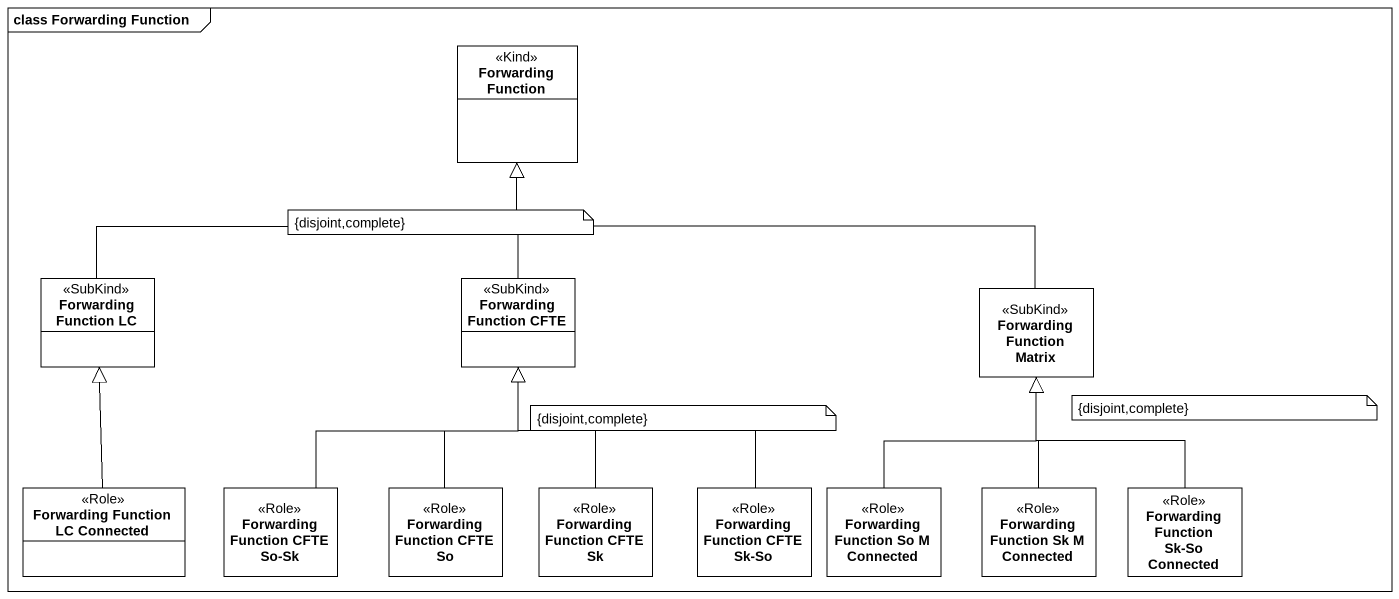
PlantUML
@startuml
mainframe class Forwarding Function
hide circle
hide empty members
class "Forwarding Function" as Forwarding_Function <<Kind>>
class "Forwarding Function LC" as Forwarding_Function_LC <<SubKind>>
class "Forwarding Function CFTE" as Forwarding_Function_CFTE <<SubKind>>
class "Forwarding Function Matrix" as Forwarding_Function_Matrix <<SubKind>>
class "Forwarding Function LC Connected" as Forwarding_Function_LC_2 <<Role>>
class "Forwarding Function CFTE So-Sk" as Forwarding_Function_CFTE_So <<Role>>
class "Forwarding Function CFTE So" as Forwarding_Function_CFTE_So_2 <<Role>>
class "Forwarding Function CFTE Sk" as Forwarding_Function_CFTE_Sk <<Role>>
class "Forwarding Function CFTE Sk-So" as Forwarding_Function_CFTE_Sk_2 <<Role>>
class "Forwarding Function So M Connected" as Forwarding_Function_So_M <<Role>>
class "Forwarding Function Sk M Connected" as Forwarding_Function_Sk_M <<Role>>
class "Forwarding Function Sk-So Connected" as Forwarding_Function_Sk_So <<Role>>
Forwarding_Function_LC -right-|> Forwarding_Function
Forwarding_Function_CFTE -up-|> Forwarding_Function
Forwarding_Function_Matrix -left-|> Forwarding_Function
Forwarding_Function_LC_2 -up-|> Forwarding_Function_LC
Forwarding_Function_CFTE_So -up-|> Forwarding_Function_CFTE
Forwarding_Function_CFTE_So_2 -up-|> Forwarding_Function_CFTE
Forwarding_Function_CFTE_Sk -up-|> Forwarding_Function_CFTE
Forwarding_Function_CFTE_Sk_2 -up-|> Forwarding_Function_CFTE
Forwarding_Function_So_M -up-|> Forwarding_Function_Matrix
Forwarding_Function_Sk_M -up-|> Forwarding_Function_Matrix
Forwarding_Function_Sk_So -up-|> Forwarding_Function_Matrix
note as N1
  {disjoint,complete}
end note
note as N2
  {disjoint,complete}
end note
note as N3
  {disjoint,complete}
end note
@enduml
